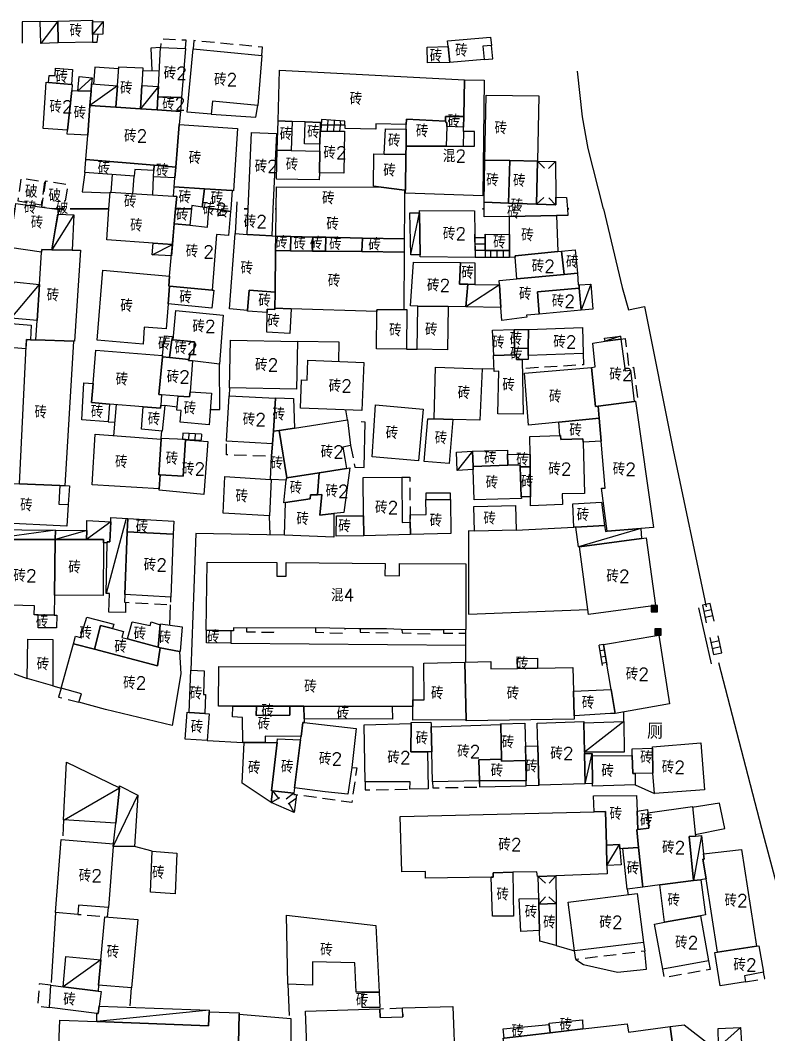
# Model space of a CAD drawing. Header units: millimetres. Extents: x 198 to 1143, y 0 to 936.
# Drawn here: x 270.8 to 390.1, y 334.4 to 496.1 of the extents above; entities that cross this region are included whole.
import ezdxf

# ---------------------------------------------------------------- set-up
doc = ezdxf.new("R2010")
doc.units = ezdxf.units.MM
doc.linetypes.add('X5', pattern=[3, 2, -1])
for name, color, linetype in [('HouseUnrebuilt', 30, 'Continuous'), ('OldHouse', 17, 'Continuous'), ('Text', 252, 'Continuous')]:
    doc.layers.add(name, color=color, linetype=linetype)
doc.styles.add('HZ', font='rs.shx', dxfattribs={"width": 0.8, "bigfont": 'hztxt.shx'})
doc.linetypes.add('443', pattern='A,9.4,[169,AAA.SHX,S=1,R=0,X=0,Y=0.15],0.6', length=10)

# ---------------------------------------------------------------- blocks, each defined once
blk = doc.blocks.new('*U1')
at = {"linetype": 'Continuous'}
for points in [[(0, 0), (0.5, 0.5), (-0.5, 0.5)], [(0, 0), (-0.5, 0.5), (-0.5, -0.5)], [(0, 0), (-0.5, -0.5), (0.5, -0.5)], [(0, 0), (0.5, -0.5), (0.5, 0.5)]]:
    blk.add_solid(points, dxfattribs=at)
blk = doc.blocks.new('gc002')
blk.add_lwpolyline([(-0.5, -0.5), (0.5, -0.5), (0.5, 0.5), (-0.5, 0.5), (-0.5, -0.5)])
at = {"linetype": 'Continuous'}
blk.add_blockref('*U1', (0, 0), dxfattribs=at)

msp = doc.modelspace()

# ---------------------------------------------------------------- linework, layer by layer
at = {"layer": 'HouseUnrebuilt', "linetype": 'Continuous', "flags": 128}
msp.add_lwpolyline([(359.94, 412.21), (369.82, 413.53), (370.61, 413.64), (372.06, 402.86), (361.38, 401.43)], close=True, dxfattribs=at)
at = {"layer": 'OldHouse', "linetype": '443', "flags": 128}
for points in [[(273.99, 495.94), (271.11, 495.87), (271.08, 492.49)], [(282.32, 492.66), (283.05, 492.68), (283.2, 493.92)], [(293.16, 491.83), (291.63, 491.7), (291.75, 488.14)], [(286.48, 488.4), (282.7, 488.68), (282.47, 485.97)], [(290.29, 488.11), (292.97, 488.16)], [(363.77, 466.08), (361.32, 475.7), (360.44, 480.76), (359.66, 488.01)], [(301.24, 481.19), (308.36, 480.7), (308.67, 482.58)], [(341.45, 478.42), (341.39, 476.09)], [(281.08, 471.9), (280.65, 468.81), (285.1, 468.62)], [(285.29, 468.71), (285.52, 471.56)], [(288.74, 468.5), (288.97, 471.29)], [(291.95, 468.31), (292.06, 471.21)], [(305.27, 466.08), (305.05, 462.14)], [(305.33, 467.21), (305.27, 466.08)], [(305.33, 467.21), (305.27, 466.08)], [(363.77, 466.08), (366.76, 453.55), (367.78, 449.98), (370.34, 450.51), (374.87, 427.62), (380.16, 402.63)], [(363.77, 466.08), (366.76, 453.55), (367.78, 449.98), (370.34, 450.51), (374.87, 427.62), (380.16, 402.63)], [(321.59, 441.75), (321.65, 444.82), (314.97, 444.96)], [(332.36, 443.73), (334.06, 443.71)], [(301.1, 434.11), (302.59, 434.08), (302.57, 441.35)], [(346.32, 440.55), (344.46, 440.61)], [(304.14, 437.57), (304.1, 436.3)], [(286.07, 434.88), (285.67, 429.93)], [(295.8, 434.47), (293.83, 434.75)], [(322.98, 432.48), (322.7, 434.03)], [(284.79, 432.14), (285.84, 432.07)], [(324.16, 424.92), (325.61, 424.86), (325.8, 432.1), (325.13, 432.13)], [(293.27, 429.56), (293.34, 430.68)], [(310.64, 414.1), (310.54, 417.13)], [(312.91, 414.06), (298.81, 414.35), (297.97, 392.56)], [(343.23, 414.69), (342.25, 414.74), (342.25, 401.5), (361.28, 402.23)], [(349.87, 414.86), (359.03, 415.35)], [(294.64, 399.72), (294.76, 402.99)], [(378.93, 402.48), (380.94, 393.56)], [(304.37, 396.84), (341.84, 396.56), (341.84, 398.44)], [(341.84, 393.85), (341.84, 396.56)], [(382.11, 393.75), (389, 367.39), (396.58, 338.93), (404.64, 312.08)], [(269.13, 392.21), (271.89, 391.21)], [(276, 390.04), (277.29, 389.67)], [(367.04, 384.39), (367.03, 385.9)], [(300.61, 381.36), (306.27, 381.02)], [(368.82, 374.27), (371.91, 372.87)], [(378.41, 366.34), (383.15, 367.34), (382.29, 371.34), (377.9, 370.69)], [(277.67, 368.71), (277.56, 366.15)], [(291.83, 363.69), (288.98, 364.45)], [(367.55, 357.65), (367.7, 356.76)], [(276.39, 353.91), (275.7, 342.76)], [(356.24, 348.67), (359.18, 347.81)], [(359.37, 346.42), (360.59, 345.66), (366.01, 344.43), (370.65, 344.88), (370.37, 347.76)], [(288.3, 339.03), (288.55, 341.9)], [(313.48, 342.51), (313.64, 337.53)]]:
    msp.add_lwpolyline(points, dxfattribs=at)
at = {"layer": 'OldHouse', "linetype": 'Continuous', "flags": 128}
for points in [[(276.82, 492.53), (274.06, 492.46), (273.99, 495.94), (276.8, 496.01)], [(282.3, 495.9), (282.31, 493.9), (282.32, 492.66), (276.82, 492.53), (276.8, 496.01), (282.3, 496.14)], [(282.31, 493.9), (282.3, 495.9), (284.01, 495.94), (283.97, 493.94)], [(339.3, 489.43), (339.03, 491.97), (338.93, 492.85), (345.78, 493.44), (345.92, 492.14), (344.53, 492.02), (344.75, 489.9)], [(296.5, 483.83), (292.75, 483.96), (292.83, 485.57), (293.16, 491.83), (297.15, 491.66)], [(309.3, 490.55), (308.67, 482.58), (301.46, 483.26), (301.24, 481.19), (297.41, 481.52), (298.36, 491.61)], [(339.3, 489.43), (335.74, 489.35), (335.66, 491.84), (339.03, 491.97)], [(278.94, 485.9), (275.31, 486.23), (275.4, 487.36), (276.34, 487.34), (276.4, 488.5), (279.12, 488.32)], [(290.16, 485.74), (289.97, 482.03), (286.04, 482.29), (286.29, 485.67), (286.51, 488.7), (290.31, 488.57)], [(282.17, 485.99), (282.08, 484.83), (279.99, 484.91), (280.17, 487.2), (282.25, 486.96)], [(341.63, 486.64), (341.5, 480.79), (338.59, 480.81), (338.61, 480.07), (332.36, 480.36), (332.34, 479.51), (327.48, 479.66), (327.46, 478.78), (322.6, 478.92), (322.52, 480.08), (318.82, 480.33), (318.8, 479.86), (318.61, 479.87), (316.23, 479.95), (314.13, 480.03), (311.89, 480.11), (312.1, 488.19)], [(275.31, 486.23), (278.94, 485.9), (279.09, 485.89), (278.99, 484.95), (278.32, 478.61), (274.47, 478.89), (274.93, 486.26)], [(286.29, 485.67), (286.04, 482.29), (281.91, 482.57), (282.08, 484.83), (282.17, 485.99)], [(292.83, 485.57), (292.75, 483.96), (292.63, 481.85), (289.97, 482.03), (290.16, 485.74)], [(332.21, 469.04), (332.28, 474.75), (332.3, 476.09), (338.69, 476.09), (343.19, 476.09), (343.19, 478.39), (341.45, 478.42), (341.46, 479.1), (341.5, 480.79), (341.63, 486.64), (344.78, 486.6), (344.54, 468.17), (332.2, 468.61)], [(279.99, 484.91), (282.08, 484.83), (281.91, 482.57), (281.54, 477.83), (278.25, 477.97), (278.32, 478.61), (278.99, 484.95)], [(296.5, 483.83), (296.32, 481.6), (292.63, 481.85), (292.75, 483.96)], [(353.25, 473.71), (348.85, 473.77), (344.89, 473.84), (345.06, 484.22), (353.49, 484.09)], [(286.04, 482.29), (289.97, 482.03), (292.63, 481.85), (296.32, 481.6), (296.14, 479.53), (295.58, 472.75), (292.12, 473.03), (281.24, 473.94), (281.54, 477.83), (281.91, 482.57)], [(338.61, 480.07), (338.62, 479.87), (338.8, 479.86), (338.78, 479.23), (338.69, 476.09), (332.3, 476.09), (332.33, 478.78), (332.34, 479.51), (332.36, 480.36)], [(341.5, 480.79), (341.46, 479.1), (338.78, 479.23), (338.8, 479.86), (338.62, 479.87), (338.61, 480.07), (338.59, 480.81)], [(304.57, 469), (300.19, 469.28), (295.32, 469.6), (295.44, 471.01), (295.58, 472.75), (296.14, 479.53), (305.42, 478.9), (304.8, 468.98)], [(314.13, 480.03), (313.99, 475.41), (311.77, 475.46), (311.89, 480.11)], [(318.61, 479.87), (318.59, 478.5), (318.56, 476.41), (316.12, 476.43), (316.23, 479.95)], [(332.33, 478.78), (332.3, 476.09), (332.28, 474.75), (328.81, 474.81), (329, 478.85)], [(310.88, 461.78), (306.97, 462.02), (307.14, 466.08), (306.47, 466.08), (307.15, 466.08), (307.67, 478.26), (311.66, 478.08), (311.08, 466.08)], [(318.49, 471.85), (318.54, 475.3), (318.56, 476.41), (318.59, 478.5), (322.49, 478.47), (322.4, 471.78)], [(313.99, 475.41), (318.54, 475.3), (318.49, 471.85), (318.47, 470.73), (311.65, 470.81), (311.77, 475.46)], [(292.12, 473.03), (292.09, 472.18), (289.06, 472.35), (288.97, 471.29), (281.08, 471.9), (281.24, 473.94)], [(328.81, 474.81), (332.28, 474.75), (332.21, 469.04), (332.08, 469.06), (328.34, 469.55), (327.09, 469.72), (327.18, 474.84)], [(348.85, 473.77), (348.65, 466.99), (344.78, 467.14), (344.89, 473.84)], [(353.25, 473.71), (353.1, 466.82), (348.65, 466.99), (348.85, 473.77)], [(295.58, 472.75), (295.44, 471.01), (292.06, 471.21), (292.09, 472.18), (292.12, 473.03)], [(300.19, 469.28), (299.81, 466.36), (298.17, 466.61), (298.11, 466.08), (295.55, 466.08), (295.73, 468.08), (295.2, 468.11), (295.32, 469.6)], [(304.34, 466.08), (304.3, 465.69), (301.65, 466.08), (300.88, 466.08), (301.64, 466.08), (300.89, 466.2), (299.81, 466.36), (300.19, 469.28), (304.57, 469)], [(328.34, 469.55), (332.08, 469.06), (332.05, 466.08), (332.17, 466.08), (332.05, 466.08), (332, 461.29), (325.34, 461.43), (319.49, 461.55), (317.42, 461.59), (313.92, 461.66), (311.53, 461.71), (311.53, 461.74), (311.59, 466.08), (311.46, 466.08), (311.58, 466.08), (311.64, 469.58)], [(295.17, 461.77), (295.05, 460.41), (295.04, 460.41), (292, 460.63), (284.59, 461.17), (284.93, 466.08), (278.75, 466.08), (284.93, 466.08), (285.11, 468.72), (295.2, 468.11), (295.73, 468.08), (295.55, 466.08), (295.34, 463.71)], [(356.31, 465.01), (348.79, 464.88), (344.74, 464.8), (344.76, 466.08), (344.48, 466.08), (344.76, 466.08), (344.78, 467.14), (348.65, 466.99), (353.1, 466.82), (356.19, 466.71), (356.18, 467.94), (357.91, 467.87), (358.03, 466.08), (358.27, 466.08), (358.03, 466.08), (358.1, 465.04)], [(276.36, 462.76), (275.8, 459.56), (274.21, 459.59), (274.18, 459.17), (269.09, 459.91), (269.99, 466.08), (269.75, 466.08), (269.99, 466.08), (270.11, 466.93), (274.23, 466.36), (276.26, 466.08), (276.26, 466.08), (276.29, 466.08), (276.99, 466.08), (276.29, 466.08), (276.92, 465.99)], [(304.3, 465.69), (303.98, 461.84), (302.09, 462.02), (301.41, 453.14), (294.6, 453.74), (294.46, 453.76), (294.6, 455.36), (295.17, 461.77), (295.34, 463.71), (295.34, 463.71), (297.85, 463.46), (300.65, 463.19), (300.88, 466.08), (301.64, 466.08), (301.66, 466.08), (301.66, 466.08)], [(298.11, 466.08), (297.85, 463.46), (295.34, 463.71), (295.34, 463.71), (295.55, 466.08)], [(301.64, 466.08), (300.88, 466.08), (300.89, 466.2)], [(334.55, 458.78), (334.44, 465.46), (334.44, 465.83), (343.21, 465.75), (343.33, 458.35), (334.56, 458.43)], [(279.06, 459.5), (275.8, 459.56), (276.36, 462.76), (276.79, 465.26), (279.33, 465.11)], [(334.55, 458.78), (333.06, 458.75), (332.92, 465.43), (334.44, 465.46)], [(356.48, 459.28), (349.7, 458.62), (349.72, 458.37), (348.79, 458.31), (348.79, 459.44), (348.79, 462.01), (348.79, 464.88), (356.31, 465.01)], [(306.97, 462.02), (310.88, 461.78), (311.53, 461.74), (311.53, 461.71), (311.5, 459.43), (311.41, 452.79), (307.27, 453.11), (307.04, 449.87), (304.13, 450.14), (305.05, 462.14)], [(313.92, 461.66), (313.87, 459.4), (311.5, 459.43), (311.53, 461.71)], [(317.42, 461.59), (317.39, 459.36), (313.87, 459.4), (313.92, 461.66)], [(319.49, 461.55), (319.47, 459.34), (317.39, 459.36), (317.42, 461.59)], [(325.34, 461.43), (325.25, 459.28), (319.47, 459.34), (319.49, 461.55)], [(332, 461.29), (332.01, 459.2), (325.25, 459.28), (325.34, 461.43)], [(348.79, 462.01), (348.79, 459.44), (344.91, 459.47), (344.91, 462.04)], [(280.4, 459.48), (279.45, 445), (279.27, 445.01), (273.28, 445.2), (273.48, 448.29), (273.85, 454.04), (274.18, 459.17), (274.21, 459.6), (275.8, 459.56), (279.06, 459.5)], [(295.04, 460.41), (294.88, 458.59), (291.8, 458.75), (292, 460.63)], [(313.87, 459.4), (317.39, 459.36), (319.47, 459.34), (325.25, 459.28), (332.01, 459.2), (331.93, 450.03), (327.67, 450.01), (327.66, 449.74), (313.96, 450.16), (311.37, 450.23), (311.41, 452.79), (311.5, 459.43)], [(357.5, 455.62), (349.99, 454.95), (349.72, 458.37), (349.7, 458.62), (356.48, 459.28), (357.1, 459.34)], [(359.66, 455.81), (357.5, 455.62), (357.1, 459.34), (357.1, 459.35), (359.29, 459.56)], [(294.6, 455.36), (294.46, 453.76), (294.6, 453.74), (294.37, 450.96), (294.04, 446.98), (290.54, 447.22), (290.37, 444.54), (283.03, 445.15), (283.98, 456.32)], [(341.01, 457.51), (340.83, 454.09), (342.16, 454.07), (341.84, 450.46), (339.04, 450.5), (334.18, 450.59), (333.02, 450.61), (333.51, 457.58)], [(343.27, 454.05), (342.16, 454.07), (340.83, 454.09), (341.01, 457.51), (343.28, 457.5)], [(273.85, 454.04), (273.48, 448.29), (269.34, 448.66), (269.79, 454.46)], [(359.9, 453.96), (359.93, 453.46), (353.26, 452.84), (353.55, 449.31), (351.52, 449.12), (351.54, 448.82), (347.57, 448.27), (347.43, 450.36), (347.19, 453.98), (347.14, 454.69), (349.99, 454.95), (357.5, 455.62), (359.66, 455.81), (359.75, 453.95)], [(301.41, 453.14), (301.64, 453.12), (301.34, 450.26), (294.37, 450.96), (294.6, 453.74)], [(311.41, 452.79), (311.37, 450.23), (311.37, 450.03), (310.18, 450.08), (310.17, 449.57), (307.04, 449.78), (307.04, 449.87), (307.27, 453.11)], [(343.27, 454.05), (347.19, 453.98), (347.43, 450.36), (341.84, 450.46), (342.16, 454.07)], [(360.22, 449.93), (353.55, 449.31), (353.26, 452.84), (359.93, 453.46)], [(360.22, 449.93), (359.93, 453.46), (359.9, 453.96), (361.76, 454.09), (362.08, 450.1)], [(298.28, 441.84), (297.61, 441.92), (297.66, 442.1), (297.89, 442.86), (298.41, 442.88), (298.59, 444.87), (295.16, 445.2), (295.61, 449.89), (303.15, 449.16), (302.57, 441.35)], [(313.96, 450.16), (313.76, 446.24), (310.1, 446.42), (310.17, 449.57), (310.18, 450.08), (311.37, 450.03), (311.37, 450.23)], [(327.66, 449.74), (327.67, 450.01), (331.93, 450.03), (332.43, 450.03), (332.36, 443.73), (327.6, 443.8)], [(339.04, 450.5), (338.93, 443.64), (334.06, 443.71), (334.18, 450.59)], [(272.43, 445.22), (271.77, 445.24), (271.69, 443.77), (267.17, 444.12), (267.37, 447.97), (272.55, 447.54)], [(349.58, 443.85), (349.6, 442.84), (346.3, 442.72), (346.29, 442.72), (346.08, 446.75), (349.52, 446.86)], [(351.79, 443.86), (349.58, 443.85), (349.52, 446.86), (351.83, 446.87)], [(351.77, 442.71), (351.79, 443.86), (351.83, 446.87), (360.41, 447.16), (360.55, 443.01)], [(272.43, 445.22), (273.28, 445.2), (279.27, 445.01), (277.9, 421.95), (277.11, 421.98), (270.66, 422.25), (271.77, 445.24)], [(294.94, 445.22), (294.59, 442.39), (293.46, 442.49), (293.48, 442.69), (293.78, 445.82), (295, 445.75)], [(295.16, 445.2), (298.59, 444.87), (298.41, 442.88), (297.89, 442.86), (297.66, 442.1), (294.59, 442.39), (294.94, 445.22)], [(314.97, 444.96), (314.81, 437.34), (304.14, 437.57), (304.3, 445.18)], [(368.69, 435.38), (362.92, 434.63), (362.5, 434.58), (361.88, 440.82), (362.43, 440.89), (362.07, 444.7), (364.04, 444.97), (366.56, 445.32), (367.24, 440.25), (368.07, 440.39)], [(366.56, 445.32), (364.04, 444.97), (363.97, 445.47), (366.49, 445.81)], [(293.48, 442.69), (293.46, 442.49), (292.87, 436.49), (293.32, 436.45), (293.19, 434.78), (293.15, 434.29), (290.4, 434.52), (285.04, 434.97), (282.16, 435.21), (282.41, 438.25), (282.83, 443.57)], [(351.77, 442.71), (351.76, 442.08), (350.84, 442.07), (349.89, 442.06), (349.86, 442.84), (349.6, 442.84), (349.58, 443.85), (351.79, 443.86)], [(294.59, 442.39), (297.66, 442.1), (297.61, 441.92), (298.28, 441.84), (297.87, 436.94), (297.8, 436.12), (295.97, 436.25), (293.32, 436.45), (292.87, 436.49), (293.46, 442.49)], [(325.58, 441.58), (325.26, 433.92), (315.45, 434.34), (315.63, 438.82), (316.53, 438.77), (316.66, 441.95)], [(350.84, 442.07), (350.97, 433.34), (346.96, 433.4), (347.08, 440.21), (346.34, 440.16), (346.24, 442.72), (346.29, 442.72), (346.3, 442.72), (349.6, 442.84), (349.86, 442.84), (349.89, 442.06)], [(339.78, 432.52), (336.78, 432.61), (337.02, 440.84), (344.46, 440.61), (344.07, 432.39)], [(362.92, 434.63), (363.09, 432.72), (356.64, 432.07), (351.84, 431.58), (351.2, 439.87), (361.88, 440.82), (362.5, 434.58)], [(282.41, 438.25), (282.16, 435.21), (285.04, 434.97), (284.79, 432.14), (280.61, 432.43), (280.94, 438.37)], [(295.97, 436.25), (297.8, 436.12), (297.87, 436.94), (301.28, 436.7), (300.93, 431.65), (296.27, 432.06), (296.46, 433.93), (295.76, 434.01)], [(311.5, 435.92), (311.18, 430.64), (311.02, 428.65), (303.65, 429.04), (304.1, 436.3)], [(314.5, 431.15), (312.05, 430.77), (311.18, 430.64), (311.5, 435.92), (311.5, 435.95), (314.38, 435.87)], [(369.71, 415.12), (364.39, 414.7), (363.47, 421.56), (364.05, 421.56), (363.4, 429.06), (363.09, 432.72), (362.92, 434.63), (368.69, 435.38), (368.88, 435.41), (371.73, 415.28)], [(290.4, 434.52), (293.15, 434.29), (293.19, 434.78), (293.83, 434.75), (293.44, 430.67), (290.1, 430.99)], [(335.02, 434.16), (334.28, 425.92), (326.88, 426.58), (327.45, 434.83)], [(322.8, 424.71), (318.45, 424.01), (313.29, 423.19), (312.05, 430.77), (314.5, 431.15), (322.98, 432.48), (323.45, 428.37), (322.24, 428.12), (322.53, 426.27)], [(336.78, 432.61), (339.78, 432.52), (339.16, 425.49), (335.18, 425.84), (335.78, 432.64)], [(363.4, 429.06), (360.52, 428.9), (360.51, 429.41), (357, 429.31), (356.94, 429.94), (356.81, 429.94), (356.64, 432.07), (363.09, 432.72)], [(293.26, 429.36), (292.91, 423.71), (293.08, 423.7), (292.94, 421.44), (282.24, 422.09), (282.74, 430.15)], [(313.29, 423.19), (313.25, 423.18), (313.21, 422.83), (310.79, 422.95), (310.69, 422.96), (310.87, 426.64), (311.02, 428.65), (311.18, 430.64), (312.05, 430.77)], [(297.13, 429.29), (296.77, 423.47), (293.08, 423.7), (292.91, 423.71), (293.26, 429.36), (293.27, 429.56), (297.13, 429.37)], [(292.94, 421.44), (293.08, 423.7), (296.77, 423.47), (297.13, 429.29), (300.68, 429.01), (300.7, 429.01), (300.07, 420.56), (292.93, 421.24)], [(360.52, 428.9), (360.77, 420.74), (357.19, 420.66), (357.27, 418.94), (352.16, 418.73), (352.15, 420.17), (352.11, 424.96), (352.09, 426.91), (352.06, 429.8), (356.81, 429.94), (356.94, 429.94), (357, 429.31), (360.51, 429.41)], [(342.98, 425.04), (343, 424.53), (340.44, 424.37), (340.34, 427.3), (342.9, 427.46)], [(348.49, 426.96), (348.55, 425.21), (342.98, 425.04), (342.9, 427.46), (348.46, 427.62)], [(352.09, 426.91), (352.11, 424.96), (350.51, 424.96), (350.5, 425.27), (348.55, 425.21), (348.49, 426.96)], [(350.51, 424.96), (350.68, 420.19), (350.69, 419.94), (343.16, 419.71), (343, 424.53), (342.98, 425.04), (348.55, 425.21), (350.5, 425.27)], [(318.18, 420.52), (317.09, 420.49), (317.01, 419.84), (313.1, 419.26), (312.82, 419.22), (313.21, 422.83), (313.25, 423.18), (313.29, 423.19), (318.45, 424.01)], [(320.77, 417.51), (318.56, 417.25), (318.87, 420.53), (318.18, 420.52), (318.45, 424.01), (322.8, 424.71), (323.34, 424.79), (322.36, 417.69)], [(352.15, 420.17), (350.68, 420.19), (350.51, 424.96), (352.11, 424.96)], [(270.66, 422.25), (277.11, 421.98), (277.05, 421.1), (276.92, 419.02), (278.45, 418.96), (278.22, 415.52), (267.38, 416.03), (267.68, 422.37)], [(310.69, 422.96), (310.79, 422.95), (310.54, 417.13), (303.14, 417.6), (303.39, 423.43)], [(332.97, 416.15), (333.03, 414.19), (325.55, 413.94), (325.52, 417.13), (325.46, 423.27), (331.61, 423.33), (331.68, 416.09)], [(320.77, 417.51), (320.78, 413.77), (312.91, 414.06), (313.1, 419.26), (317.01, 419.84), (317.09, 420.49), (318.18, 420.52), (318.87, 420.53), (318.56, 417.25)], [(333.03, 414.19), (332.97, 416.15), (332.94, 417.29), (335.52, 417.38), (335.48, 419.78), (339.38, 419.76), (339.45, 414.32)], [(349.87, 414.86), (343.23, 414.69), (343.1, 418.65), (349.77, 418.81)], [(363.97, 415.62), (359.38, 415.37), (359.03, 415.35), (358.91, 419.06), (363.47, 419.31)], [(285.21, 416.22), (285.06, 412.99), (284.63, 413.02), (284.63, 412.83), (284.05, 412.83), (284.06, 413.4), (281.36, 413.4), (281.39, 414.84), (281.41, 416.4)], [(287.94, 416.74), (287.83, 414.59), (287.47, 404.62), (287.43, 403.37), (287.58, 403.36), (287.58, 401.76), (284.92, 401.82), (285.02, 404.8), (284.49, 404.79), (284.63, 412.83), (284.63, 413.02), (285.06, 412.99), (285.21, 416.22), (285.24, 416.89)], [(295.17, 414.25), (287.83, 414.59), (287.94, 416.74), (295.27, 416.32)], [(325.52, 417.13), (325.55, 413.94), (321.17, 413.9), (321.22, 417.16)], [(364.39, 414.7), (369.71, 415.12), (369.82, 413.53), (359.94, 412.21), (359.79, 412.19), (359.38, 415.37), (363.97, 415.62), (364.09, 414.67)], [(276.39, 414.89), (276.37, 413.4), (265.57, 413.4), (265.61, 415)], [(281.39, 414.84), (281.36, 413.4), (276.37, 413.4), (276.39, 414.89)], [(295.17, 414.25), (294.81, 404.19), (287.47, 404.62), (287.83, 414.59)], [(276.24, 404.5), (276.19, 401.31), (273.63, 401.35), (272.99, 401.35), (273.04, 402.81), (267.42, 402.96), (267.45, 401.43), (266.86, 401.43), (266.84, 399.26), (265.36, 399.28), (265.22, 399.28), (265.57, 413.4), (276.37, 413.4)], [(284.05, 412.83), (284.01, 404.46), (276.24, 404.5), (276.37, 413.4), (281.36, 413.4), (284.06, 413.4)], [(304.38, 398.84), (300.46, 398.95), (300.45, 398.95), (300.58, 409.79), (311.72, 409.71), (311.72, 407.56), (313.17, 407.56), (313.21, 409.7), (328.98, 409.58), (328.92, 407.65), (331.28, 407.58), (331.24, 409.57), (341.85, 409.49), (341.84, 399.02), (338.09, 399), (336.27, 398.99), (331.5, 399.03), (329.21, 399.14), (324.76, 399.12), (317.87, 399.28), (306.94, 399.27), (304.81, 399.31), (304.8, 398.83)], [(276.19, 401.31), (276.62, 401.31), (276.59, 399.3), (273.64, 399.32), (273.63, 401.35)], [(285.51, 399.19), (283.6, 399.69), (282.63, 395.89), (279.26, 396.77), (279.6, 397.97), (280.41, 397.76), (281.39, 401), (285.72, 399.91)], [(285.51, 399.19), (287.25, 398.73), (286.99, 397.78), (287.88, 397.54), (292.78, 396.23), (293.11, 396.14), (292.69, 393.27), (282.63, 395.89), (283.6, 399.69)], [(293.12, 399.79), (292.78, 396.23), (287.88, 397.54), (288.65, 400.28), (291.48, 399.67), (291.64, 400.28)], [(296.18, 395.55), (293.11, 396.14), (292.78, 396.23), (293.12, 399.79), (293.14, 399.92), (296.6, 399.46), (296.31, 395.53)], [(304.38, 398.84), (304.37, 396.84), (300.47, 396.92), (300.46, 398.95)], [(365.67, 385.65), (365.01, 389.48), (363.78, 396.66), (372.6, 398.13), (374.32, 387.2)], [(276, 397.44), (276, 390.04), (271.89, 391.21), (271.98, 397.48)], [(282.63, 395.89), (292.69, 393.27), (293.11, 396.14), (296.18, 395.55), (296.38, 391.98), (295, 383.76), (284.4, 386.26), (280.15, 387.43), (280.56, 388.8), (277.29, 389.67), (279.26, 396.77)], [(333.39, 387.83), (333.39, 386.75), (330.1, 386.76), (316.02, 386.79), (313.76, 386.79), (308.45, 386.8), (304.67, 386.81), (302.42, 386.81), (302.44, 393.14), (333.4, 393.08)], [(341.88, 384.65), (333.4, 384.59), (333.39, 386.75), (333.39, 387.83), (335.18, 387.82), (335.16, 393.67), (341.68, 393.85)], [(350.06, 392.83), (353.28, 392.88), (358.88, 392.97), (358.99, 389.22), (359.11, 385.25), (359.13, 384.77), (341.89, 384.46), (341.88, 384.65), (341.68, 393.85), (345.8, 393.91), (345.82, 392.76)], [(353.28, 392.88), (350.06, 392.83), (350.04, 394.4), (353.26, 394.46)], [(300.23, 385.64), (297.74, 385.81), (297.97, 392.56), (300.12, 392.46), (300, 388.65), (300.35, 388.68)], [(365.67, 385.65), (364.89, 385.63), (359.11, 385.25), (358.99, 389.22), (365.01, 389.48)], [(308.45, 386.8), (308.41, 385.32), (313.76, 385.36), (313.76, 386.79), (316.02, 386.79), (316.05, 384.78), (316.06, 384.59), (316.07, 384.19), (315.85, 384.22), (315.57, 381.96), (309.82, 382.02), (309.84, 381.03), (306.48, 381.02), (306.27, 381.02), (306.2, 385), (304.64, 385.12), (304.67, 386.81)], [(313.76, 386.79), (313.76, 385.36), (308.41, 385.32), (308.45, 386.8)], [(330.1, 386.76), (330.14, 384.72), (316.05, 384.78), (316.02, 386.79)], [(297.74, 385.81), (300.23, 385.64), (300.9, 385.59), (300.61, 381.36), (297.1, 381.53), (297.4, 385.84)], [(316.07, 384.19), (324.36, 383.25), (323.66, 377.02), (323.01, 372.77), (319.42, 373.18), (314.54, 373.79), (315.5, 381.44), (315.57, 381.96), (315.85, 384.22)], [(335.74, 379.54), (335.82, 373.62), (332.93, 373.58), (332.96, 374.73), (325.78, 374.73), (325.65, 383.85), (333.13, 384.04), (333.09, 379.52)], [(336.3, 383.51), (336.41, 379.54), (335.74, 379.54), (333.09, 379.52), (333.13, 384.04), (333.13, 384.2), (336.28, 384.24), (336.29, 383.88), (336.29, 383.74)], [(347.5, 378.35), (343.92, 378.25), (344, 374.93), (336.54, 374.77), (336.41, 379.54), (336.3, 383.51), (347.39, 383.9)], [(351.38, 378.15), (347.5, 378.05), (347.5, 378.35), (347.39, 383.9), (347.38, 384), (351.24, 384.1)], [(360.63, 384.18), (360.75, 379.46), (360.76, 379.26), (360.88, 374.44), (353.49, 374.22), (353.32, 380.5), (353.23, 384.13), (360.63, 384.35)], [(360.75, 379.46), (360.63, 384.18), (367.04, 384.39), (367.08, 379.48)], [(315.5, 381.44), (314.54, 373.79), (314.43, 372.97), (311.01, 373.32), (310.87, 373.33), (311.75, 381.04), (311.81, 381.63)], [(311.01, 373.32), (310.81, 371.47), (306.15, 374.52), (306.48, 381.02), (309.84, 381.03), (311.75, 381.04), (310.87, 373.33)], [(353.49, 374.22), (353.49, 374.19), (351.46, 374.11), (351.44, 374.89), (351.38, 378.15), (351.34, 380.44), (353.32, 380.5)], [(371.66, 376.16), (368.81, 376.1), (368.47, 376.1), (368.37, 378.96), (368.33, 380.01), (371.62, 380.11)], [(371.66, 376.16), (371.62, 380.11), (371.62, 380.36), (379.29, 380.96), (379.87, 373.49), (371.91, 372.87)], [(362, 378.88), (362.03, 374.49), (360.88, 374.44), (360.76, 379.26), (361.99, 379.28)], [(368.81, 376.1), (368.82, 374.27), (362.04, 374.09), (362.03, 374.49), (362, 378.88), (368.37, 378.96), (368.47, 376.1)], [(286.6, 373.8), (286.01, 368.14), (277.67, 368.71), (278.16, 377.89)], [(351.38, 378.15), (351.44, 374.89), (344, 374.93), (343.92, 378.25), (347.5, 378.35), (347.5, 378.05)], [(285.62, 364.45), (286.01, 368.14), (286.6, 373.8), (286.64, 374.11), (289.56, 372.65), (288.98, 364.45)], [(369.15, 370.1), (369.28, 367.16), (369.08, 367.13), (369.39, 364.3), (366.88, 364.11), (366.41, 364.07), (366.36, 364.74), (364.24, 364.68), (364.08, 370.01), (362.28, 369.96), (362.21, 372.52), (369.03, 372.58)], [(378.43, 366.12), (377.44, 366.02), (378.15, 359.01), (372.75, 358.32), (370.08, 357.97), (369.39, 364.3), (369.08, 367.13), (369.28, 367.16), (371, 367.39), (370.84, 369.83), (377.95, 370.82)], [(370.84, 369.83), (371, 367.39), (369.28, 367.16), (369.15, 370.1), (370.81, 370.33)], [(364.24, 364.68), (364.33, 361.43), (364.37, 360.09), (356.21, 359.77), (353.36, 359.66), (353.26, 359.66), (353.16, 360.4), (349.33, 360.33), (346.17, 360.27), (346.19, 359.58), (345.9, 359.57), (335.39, 359.41), (335.39, 360.48), (331.64, 360.4), (331.34, 369.21), (362.28, 369.96), (364.08, 370.01)], [(285.62, 364.45), (284.84, 354.72), (280.09, 355.11), (279.97, 353.63), (276.39, 353.91), (277.32, 365.54), (285.65, 364.86)], [(379.74, 363.3), (379.84, 362.45), (379.64, 362.43), (380.13, 359.27), (379.32, 359.16), (378.15, 359.01), (377.44, 366.02), (378.43, 366.12), (379.41, 366.22)], [(366.41, 364.07), (366.61, 361.5), (364.33, 361.43), (364.24, 364.68), (366.36, 364.74)], [(370.08, 357.97), (367.55, 357.65), (366.88, 364.11), (369.39, 364.3)], [(388.19, 348.57), (381.94, 347.6), (380.13, 359.27), (379.64, 362.43), (379.84, 362.45), (379.74, 363.3), (385.77, 363.99)], [(295.75, 363.4), (295.48, 356.88), (291.57, 357.17), (291.83, 363.69)], [(345.9, 359.57), (346.19, 359.58), (346.17, 360.27), (349.33, 360.33), (349.45, 353.34), (346.07, 353.32)], [(379.24, 353.38), (373.52, 352.36), (372.75, 358.32), (378.15, 359.01), (379.32, 359.16), (380.06, 353.53)], [(353.47, 355.26), (353.59, 351.04), (350.6, 350.88), (350.33, 356.11), (353.45, 356.17)], [(370.18, 349.15), (359.18, 347.81), (358.13, 355.59), (369.14, 356.94)], [(353.59, 351.04), (353.47, 355.26), (356.24, 355.34), (356.24, 348.67), (353.63, 349.35)], [(283.28, 342.33), (283.66, 346.4), (284.3, 353.26), (289.56, 352.83), (288.55, 341.9)], [(328, 341.22), (325.31, 341.24), (324.34, 341.25), (324.15, 345.92), (317.41, 346.06), (317.41, 342.32), (313.48, 342.51), (313.26, 353.51), (327.47, 351.84)], [(373.52, 352.36), (379.24, 353.38), (380.53, 346.21), (373.23, 344.9), (371.94, 352.07)], [(381.94, 347.6), (388.19, 348.57), (388.54, 348.62), (389.31, 344.39), (386.25, 343.83), (386.43, 342.85), (382.36, 342.23), (381.55, 347.54)], [(283.66, 346.4), (283.28, 342.33), (283.2, 341.41), (277.61, 342.1), (278.05, 346.92)], [(277.61, 342.1), (283.2, 341.41), (283.69, 341.35), (283.19, 337.81), (283.01, 337.84), (275.45, 338.77), (275.67, 342.34)], [(328, 341.22), (328.12, 338.79), (325.29, 338.81), (325.31, 341.24)], [(305.7, 337.73), (305.44, 326.21), (301, 326.38), (300.69, 318.45), (276.43, 319.39), (276.41, 319.39), (277.08, 336.76), (283.01, 336.54), (300.82, 335.85), (300.91, 338.11), (305.7, 337.93)], [(300.91, 338.11), (300.82, 335.85), (283.01, 336.54), (283.01, 337.84), (283.19, 337.81), (283.38, 339.02), (300.92, 338.34)], [(339.77, 338.96), (340.11, 329.15), (316.62, 328.4), (316.29, 338.22), (328.13, 338.59), (328.19, 337.19), (331.79, 337.31), (331.72, 338.71)], [(313.49, 289.88), (305.24, 290.07), (304.65, 290.08), (304.7, 292.33), (305.44, 326.21), (305.7, 337.73), (313.92, 337.04), (313.66, 289.87)], [(360.51, 335.36), (355.26, 334.75), (355.14, 336.06), (355.12, 336.3), (360.41, 336.8)], [(355.26, 334.75), (347.94, 333.9), (347.8, 335.37), (355.14, 336.06)], [(374.43, 335.74), (375.33, 328.98), (374.13, 328.86), (371.69, 328.62), (360.94, 327.58), (357.61, 327.26), (357.66, 326.71), (352.05, 326.06), (352.71, 319.57), (348.93, 319.19), (347.87, 327.62), (348.56, 327.72), (347.81, 333.88), (347.94, 333.9), (355.26, 334.75), (360.51, 335.36), (367.58, 336.19), (367.75, 334.85)], [(375.76, 328.08), (375.66, 329.01), (375.33, 328.98), (374.43, 335.74), (376.62, 336.03), (380.71, 332.88), (379.28, 328.46)], [(385.77, 333.17), (383.56, 333.08), (383.59, 332.55), (382.13, 332.46), (382.12, 332.78), (382.05, 335.44), (385.63, 335.61)]]:
    msp.add_lwpolyline(points, close=True, dxfattribs=at)
at = {"layer": 'OldHouse'}
for points in [[(276.8, 496.01), (274.06, 492.46)], [(284.01, 495.94), (282.31, 493.9)], [(344.75, 489.9), (346.15, 490.01), (345.92, 492.14)], [(282.25, 486.96), (279.99, 484.91)], [(286.29, 485.67), (281.91, 482.57)], [(292.83, 485.57), (289.97, 482.03)], [(279.33, 465.11), (275.8, 459.56)], [(333.05, 458.84), (334.44, 465.46)], [(291.8, 458.75), (295.04, 460.41)], [(269.34, 448.66), (273.85, 454.04)], [(347.19, 453.98), (341.84, 450.46)], [(361.76, 454.09), (360.22, 449.93)], [(366.49, 445.81), (364.04, 444.97)], [(342.9, 427.46), (340.44, 424.37)], [(277.11, 421.98), (278.65, 421.92), (278.45, 418.96)], [(339.38, 419.76), (339.37, 420.76), (335.46, 420.78), (335.48, 419.78)], [(285.21, 416.22), (281.36, 413.4)], [(287.69, 416.75), (284.49, 404.79)], [(276.39, 414.89), (265.57, 413.4)], [(281.39, 414.84), (276.37, 413.4)], [(369.71, 415.12), (359.79, 412.19)], [(367.04, 384.39), (360.75, 379.46)], [(360.88, 374.44), (361.99, 379.28)], [(277.8, 368.7), (286.6, 373.79)], [(344, 374.93), (344.03, 373.94), (351.46, 374.11)], [(285.62, 364.45), (289.56, 372.65)], [(379.41, 366.22), (378.15, 359.01)], [(364.33, 361.43), (366.36, 364.74)], [(283.66, 346.4), (277.61, 342.1)], [(300.92, 338.34), (283.01, 336.54)], [(385.63, 335.61), (382.13, 332.46)]]:
    msp.add_lwpolyline(points, dxfattribs=at)
at = {"layer": 'OldHouse', "linetype": 'X5', "flags": 128}
for points in [[(297.15, 491.66), (297.26, 492.95), (293.23, 493.13), (293.16, 491.83)], [(309.3, 490.55), (309.4, 491.85), (298.48, 492.91), (298.36, 491.61)], [(366.56, 445.32), (367.23, 445.42), (367.85, 440.73), (368.58, 440.83), (369.26, 435.46), (368.69, 435.38)], [(360.55, 443.01), (360.61, 441.24), (350.86, 440.61)], [(311.02, 428.65), (310.87, 426.64), (303.65, 426.86), (303.65, 429.04)], [(323.45, 428.37), (324.16, 424.92)], [(331.61, 423.33), (332.91, 423.34), (332.94, 417.59), (332.98, 416.15)], [(287.46, 404.62), (287.43, 403.37), (294.76, 402.99), (294.81, 404.19)], [(306.86, 399.28), (306.88, 398.68), (311.2, 398.6), (311.22, 399.28)], [(317.87, 399.28), (317.86, 398.59), (322.6, 398.46), (322.61, 399.17)], [(324.98, 399.12), (324.97, 398.61), (329.43, 398.49), (329.42, 399.13)], [(331.64, 399.03), (331.68, 398.49), (336.19, 398.35), (336.2, 398.99)], [(338.26, 399), (338.27, 398.47), (341.84, 398.44), (341.84, 399.02)], [(277.29, 389.67), (276.91, 388.27), (280.15, 387.43)], [(323.66, 377.02), (324.43, 376.96), (323.64, 371.47), (314.4, 372.72)], [(325.78, 374.73), (325.79, 373.47), (332.93, 373.58)], [(336.54, 374.77), (336.57, 373.79), (344.03, 373.94), (344, 374.93)], [(280.09, 355.11), (279.97, 353.63), (284.72, 353.22), (284.85, 354.72)], [(370.18, 349.15), (370.37, 347.76), (359.37, 346.42), (359.18, 347.81)], [(380.53, 346.21), (380.77, 344.84), (373.48, 343.52), (373.23, 344.9)], [(386.43, 342.85), (389.49, 343.41), (389.31, 344.39)], [(275.67, 342.34), (273.8, 342.57), (273.58, 339), (275.45, 338.77)], [(328.19, 337.19), (328.13, 338.59), (331.72, 338.71), (331.79, 337.31)]]:
    msp.add_lwpolyline(points, dxfattribs=at)
at = {"layer": 'OldHouse', "linetype": 'Continuous', "flags": 128}
for points in [[(318.82, 480.33), (318.78, 479.43)], [(322.52, 480.08), (318.82, 480.33)], [(319.82, 480.26), (319.8, 479.42)], [(318.78, 479.43), (318.74, 478.49)], [(322.56, 479.41), (318.78, 479.43)], [(319.78, 479.42), (319.73, 478.49)], [(320.78, 479.42), (320.72, 478.48)], [(320.82, 480.2), (320.82, 479.42)], [(321.78, 479.41), (321.71, 478.48)], [(321.81, 480.13), (321.84, 479.41)], [(318.74, 478.49), (322.49, 478.47)], [(356.18, 467.94), (356.19, 466.71), (353.1, 466.82), (353.25, 473.71), (356.13, 473.66), (356.18, 467.94)], [(353.25, 473.71), (354.36, 472.55)], [(356.13, 473.66), (355, 472.53)], [(353.1, 466.82), (354.26, 467.92)], [(356.19, 466.7), (355.08, 467.85)], [(343.31, 459.47), (343.27, 462.04)], [(344.91, 461.47), (343.28, 461.47)], [(344.91, 462.04), (344.91, 459.47)], [(344.91, 460.47), (343.3, 460.47)], [(344.91, 459.47), (343.31, 459.47)], [(344.91, 459.47), (344.91, 458.34)], [(344.91, 459.47), (348.79, 459.44)], [(345.79, 459.46), (345.79, 458.33)], [(346.79, 459.45), (346.79, 458.32)], [(347.79, 459.45), (347.79, 458.32)], [(348.79, 459.44), (348.79, 458.31)], [(348.79, 458.31), (343.33, 458.35)], [(296.7, 430.35), (296.64, 429.4)], [(299.71, 430.17), (296.7, 430.35)], [(297.69, 430.29), (297.64, 429.36)], [(298.69, 430.23), (298.64, 429.3)], [(299.69, 430.17), (299.64, 429.24)], [(296.64, 429.4), (299.65, 429.24)], [(380.8, 403.17), (379.56, 402.9)], [(379.56, 402.9), (380.17, 400.11)], [(381.41, 400.38), (380.8, 403.17)], [(381.02, 402.19), (379.78, 401.92)], [(381.23, 401.21), (379.99, 400.95)], [(382.65, 395.32), (382.05, 398.05)], [(363.78, 396.66), (363.07, 396.54)], [(363.63, 393.3), (363.07, 396.54)], [(363.78, 396.66), (364.34, 393.43)], [(380.72, 397.76), (381.32, 395.03)], [(380.89, 396.99), (382.22, 397.28)], [(381.1, 396.01), (382.43, 396.3)], [(363.94, 395.73), (363.23, 395.61)], [(364.11, 394.75), (363.4, 394.63)], [(381.32, 395.03), (382.65, 395.32)], [(364.28, 393.76), (363.57, 393.64)], [(314.43, 372.97), (314.4, 372.72), (314.86, 372.66), (314.44, 369.89), (310.81, 371.47), (311.01, 373.32), (314.43, 372.97)], [(310.81, 371.47), (312.19, 372.27)], [(311.01, 373.32), (312.02, 372.07)], [(314.43, 372.97), (313.18, 371.97)], [(314.79, 372.12), (313.51, 371.17)], [(314.44, 369.89), (313.67, 371.29)], [(356.24, 355.34), (353.47, 355.26), (353.45, 356.17), (353.36, 359.66), (356.21, 359.77), (356.24, 355.34)], [(353.36, 359.66), (354.54, 358.58)], [(356.21, 359.77), (355.13, 358.6)], [(353.47, 355.26), (354.56, 356.44)], [(356.24, 355.34), (355.07, 356.43)]]:
    msp.add_lwpolyline(points, dxfattribs=at)
at = {"layer": 'OldHouse', "linetype": 'X5', "flags": 128}
for points in [[(274.65, 470.37), (274.12, 466.67), (270.45, 467.33), (270.97, 471.03)], [(277.73, 466.08), (277.14, 466.08), (276.99, 466.08), (276.29, 466.08), (276.26, 466.08), (276.26, 466.08), (274.23, 466.36), (274.87, 470.54), (278.41, 469.95)], [(276.29, 466.08), (276.99, 466.08), (277.14, 466.08), (277.73, 466.08), (277.7, 465.89), (276.92, 465.99), (276.26, 466.08)]]:
    msp.add_lwpolyline(points, close=True, dxfattribs=at)

# ---------------------------------------------------------------- block references
at = {"layer": 'OldHouse'}
for p in [(371.9, 402.35), (372.48, 398.64)]:
    msp.add_blockref('gc002', p, dxfattribs=at)

# ---------------------------------------------------------------- texts
at = {"layer": 'Text', "style": 'HZ'}
for s, height, p in [('砖', 2, (278.65, 493.49)), ('砖', 2, (336.07, 489.48)), ('砖', 2, (340.14, 490.32)), ('砖', 2, (276.39, 486.14)), ('砖2', 2, (293.65, 486.73)), ('砖2', 2, (301.69, 485.69)), ('砖', 2, (286.7, 484.35)), ('砖2', 2, (275.44, 481.37)), ('砖2', 2, (293.42, 481.84)), ('砖', 2, (323.32, 482.64)), ('砖', 2, (279.29, 480.41)), ('砖', 2, (338.93, 479.08)), ('砖2', 2, (287.34, 476.71)), ('砖', 2, (312.15, 477.03)), ('砖', 2, (316.54, 477.35)), ('砖', 2, (333.87, 477.5)), ('砖', 2, (346.41, 477.97)), ('砖', 2, (329.43, 475.99)), ('砖', 2, (297.65, 473.23)), ('砖2', 2, (319.12, 474.04)), ('混2', 2, (338.17, 473.52)), ('砖', 2, (283.12, 471.62)), ('砖2', 2, (308.15, 471.87)), ('砖', 2, (313.13, 472.18)), ('砖', 2, (292.46, 471.2)), ('砖', 2, (328.67, 471.22)), ('砖', 2, (345.08, 469.67)), ('砖', 2, (349.37, 469.57)), ('破', 2, (271.55, 467.85)), ('破', 2, (275.28, 467.22)), ('砖', 2, (296.03, 466.96)), ('砖', 2, (301.14, 466.78)), ('砖', 2, (318.9, 466.8)), ('砖', 2, (271.36, 465.3)), ('破', 2, (276.45, 465.26)), ('砖', 2, (287.32, 466.25)), ('砖', 2, (349.01, 465.63)), ('砖', 2, (295.62, 464.18)), ('砖', 2, (299.85, 465.08)), ('砖', 2, (302.03, 464.69)), ('2', 2, (301.97, 465.06)), ('砖', 2, (348.41, 464.5)), ('砖', 2, (272.47, 462.92)), ('砖', 2, (288.31, 462.44)), ('砖2', 2, (306.42, 463.07)), ('砖', 2, (319.6, 462.69)), ('砖2', 2, (338.17, 461.13)), ('砖', 2, (350.66, 460.89)), ('砖', 2, (311.42, 459.74)), ('砖', 2, (314.35, 459.55)), ('砖', 2, (316.97, 459.61)), ('砖', 2, (320.03, 459.5)), ('砖', 2, (326.28, 459.4)), ('砖', 2, (346.19, 459.77)), ('砖', 2, (297.18, 458.33)), ('2', 2, (299.97, 458.25)), ('砖', 2, (305.91, 455.66)), ('砖2', 2, (352.32, 455.94)), ('砖', 2, (357.79, 456.63)), ('砖', 2, (341.1, 454.92)), ('砖', 2, (319.83, 453.65)), ('砖2', 2, (335.64, 452.9)), ('砖', 2, (274.99, 451.32)), ('砖', 2, (296.15, 451.02)), ('砖', 2, (350.31, 451.56)), ('砖', 2, (286.74, 449.64)), ('砖', 2, (308.74, 450.47)), ('砖2', 2, (355.54, 450.38)), ('砖2', 2, (298.23, 446.36)), ('砖', 2, (310.17, 447.25)), ('砖', 2, (329.6, 445.74)), ('砖', 2, (335.32, 445.85)), ('砖', 2, (348.83, 444.37)), ('砖', 2, (292.75, 443.62)), ('砖2', 2, (295.38, 442.89)), ('砖', 2, (346.02, 443.81)), ('砖2', 2, (355.77, 443.88)), ('砖', 2, (348.89, 442)), ('砖2', 2, (308.22, 440.22)), ('砖', 2, (285.99, 437.92)), ('砖2', 2, (294.13, 438.31)), ('砖2', 2, (364.7, 438.71)), ('砖2', 2, (319.96, 436.86)), ('砖', 2, (347.65, 437.04)), ('砖', 2, (340.53, 435.77)), ('砖', 2, (355.08, 435.2)), ('砖', 2, (296.85, 433.31)), ('砖', 2, (273.05, 432.68)), ('砖', 2, (282.05, 432.74)), ('砖', 2, (291.12, 431.6)), ('砖2', 2, (306.27, 431.52)), ('砖', 2, (311.01, 432.34)), ('砖', 2, (358.34, 429.8)), ('砖', 2, (329.06, 429.39)), ('砖', 2, (336.88, 428.56)), ('砖2', 2, (318.68, 426.35)), ('砖', 2, (285.91, 424.75)), ('砖', 2, (293.99, 425.3)), ('砖', 2, (344.74, 425.38)), ('砖', 2, (349.86, 425.14)), ('砖2', 2, (296.56, 423.63)), ('砖', 2, (310.69, 424.55)), ('砖2', 2, (354.97, 423.62)), ('砖2', 2, (365.26, 423.6)), ('砖', 2, (344.98, 421.49)), ('砖', 2, (350.62, 421.6)), ('砖', 2, (313.76, 420.64)), ('砖2', 2, (319.46, 420.1)), ('砖', 2, (305.11, 419.28)), ('砖', 2, (270.77, 417.85)), ('砖2', 2, (327.36, 417.49)), ('砖', 2, (314.82, 415.67)), ('砖', 2, (336.06, 415.4)), ('砖', 2, (344.64, 415.75)), ('砖', 2, (359.5, 416.31)), ('砖', 2, (289.2, 414.46)), ('砖', 2, (321.49, 414.52)), ('砖', 2, (278.45, 407.96)), ('砖2', 2, (290.47, 408.34)), ('砖2', 2, (269.7, 406.61)), ('砖2', 2, (364.24, 406.54)), ('混4', 2, (320.35, 403.51)), ('砖', 2, (273.27, 399.32)), ('砖', 2, (280.23, 397.49)), ('砖', 2, (288.87, 397.4)), ('砖', 2, (292.87, 396.77)), ('砖', 2, (300.57, 396.89)), ('砖', 2, (285.79, 395.31)), ('砖', 2, (273.39, 392.52)), ('砖', 2, (349.81, 392.64)), ('砖2', 2, (367.33, 390.93)), ('砖2', 2, (287.19, 389.52)), ('砖', 2, (297.83, 387.88)), ('砖', 2, (316.06, 388.95)), ('砖', 2, (336.27, 387.91)), ('砖', 2, (348.33, 387.87)), ('砖', 2, (360.33, 386.38)), ('砖', 2, (309.23, 385.07)), ('砖', 2, (321.24, 384.76)), ('砖', 2, (308.63, 383)), ('砖', 2, (297.97, 382.53)), ('厕', 2.5, (370.74, 381.59)), ('砖', 2, (333.83, 380.71)), ('砖', 2, (347.53, 380.07)), ('砖2', 2, (340.45, 378.6)), ('砖2', 2, (355.3, 378.29)), ('砖2', 2, (318.41, 377.43)), ('砖2', 2, (329.32, 377.63)), ('砖', 2, (351.27, 376.24)), ('砖', 2, (369.62, 377.65)), ('砖', 2, (307.09, 376.02)), ('砖', 2, (312.35, 376.14)), ('砖', 2, (345.79, 375.56)), ('砖', 2, (363.44, 375.52)), ('砖2', 2, (373.07, 376.09)), ('砖', 2, (364.74, 368.68)), ('砖', 2, (369.6, 367.66)), ('砖2', 2, (347.01, 363.75)), ('砖2', 2, (373.11, 363.3)), ('砖', 2, (367.48, 360.01)), ('砖2', 2, (280.12, 358.8)), ('砖', 2, (291.81, 359.28)), ('砖', 2, (346.72, 355.82)), ('砖', 2, (373.98, 354.91)), ('砖2', 2, (383.07, 354.84)), ('砖', 2, (351.23, 353.04)), ('砖', 2, (354.16, 351.37)), ('砖2', 2, (363.12, 351.37)), ('砖2', 2, (375.2, 348.14)), ('砖', 2, (284.58, 346.65)), ('砖', 2, (318.61, 346.98)), ('砖2', 2, (384.49, 344.58)), ('砖', 2, (277.65, 339.08)), ('砖', 2, (324.3, 339.01)), ('砖', 2, (356.78, 335.02)), ('砖', 2, (349.11, 334.01))]:
    msp.add_text(s, height=height, dxfattribs=at).set_placement(p)

doc.saveas('drawing.dxf')
